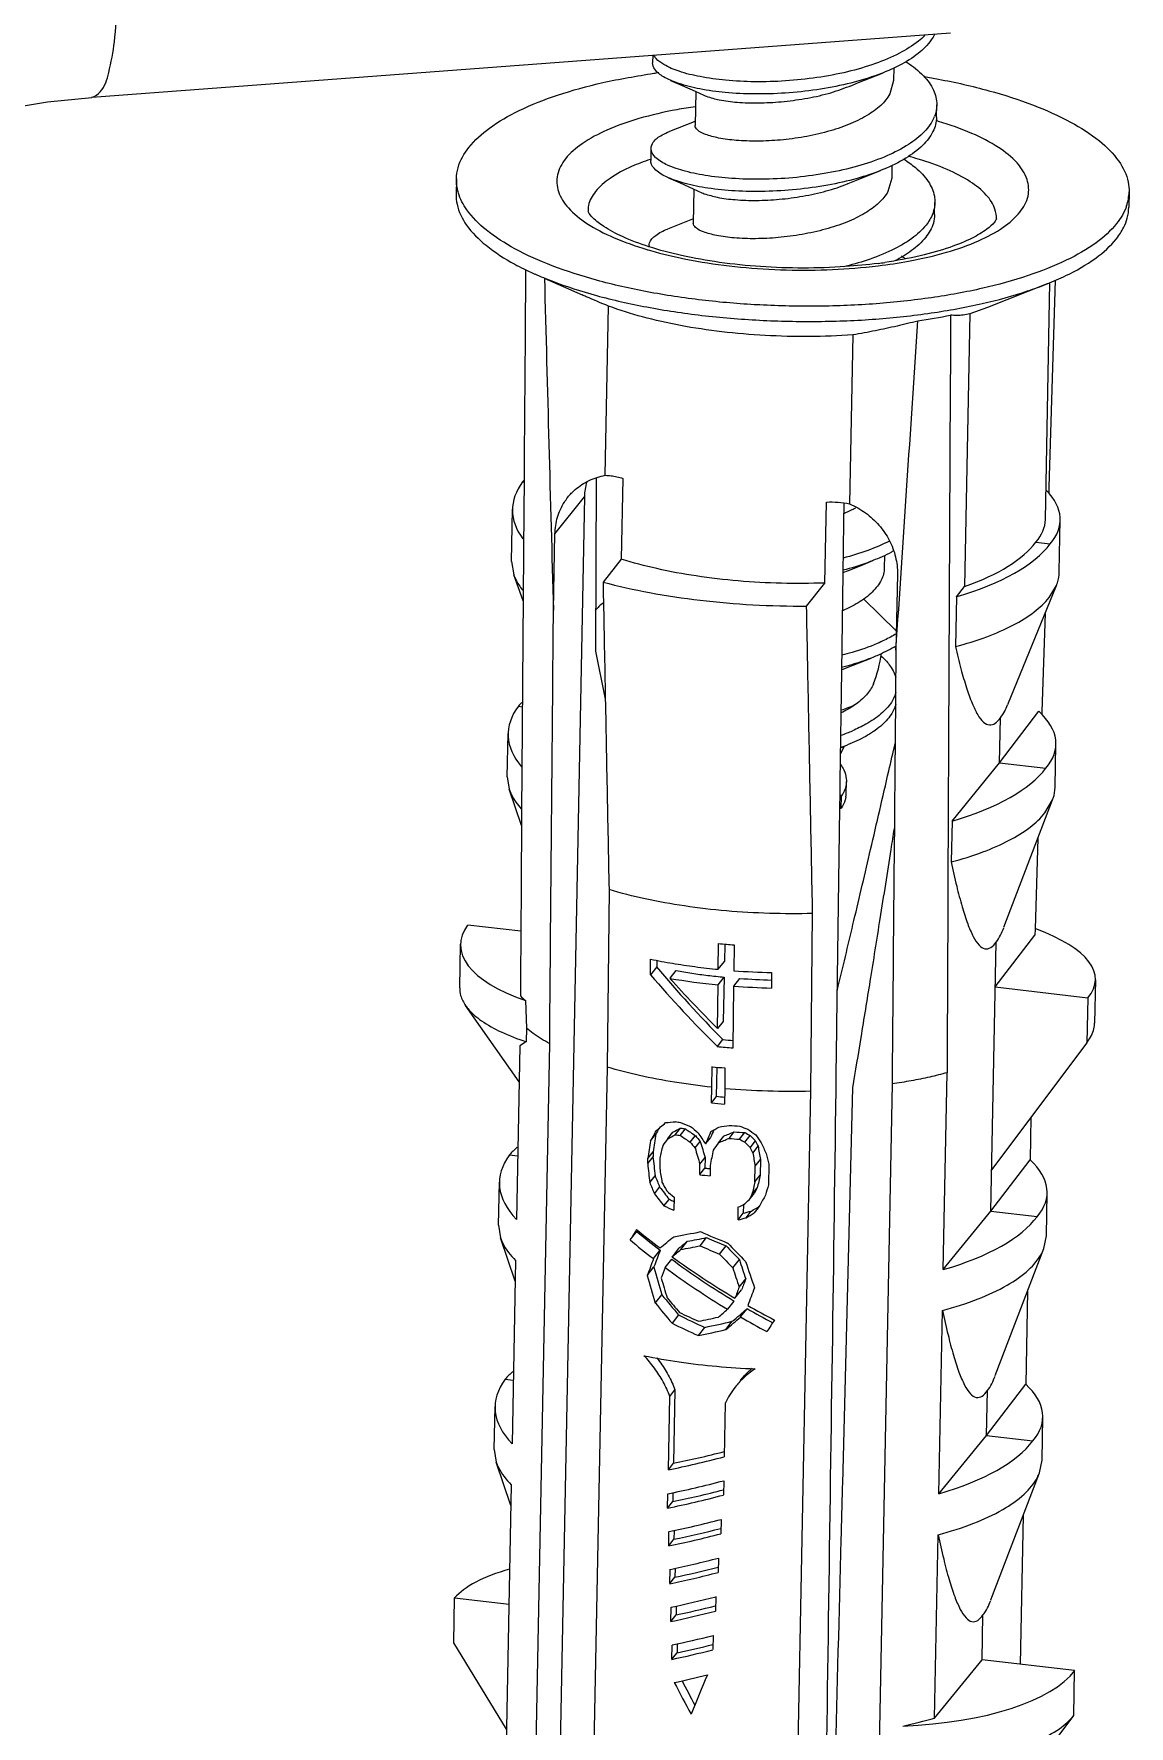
# Model space of a CAD drawing. Header units: millimetres. Extents: x 1338 to 1739, y -253 to 25.
# Drawn here: x 1490.79 to 1502.32, y -236.83 to -219.01 of the extents above; entities that cross this region are included whole.
import ezdxf

# ---------------------------------------------------------------- set-up
doc = ezdxf.new("R2010")
doc.units = ezdxf.units.MM
doc.layers.add('02___PRT_ALL_AXES', color=7, linetype='Continuous')
doc.layers.add('3_ALL_AXES', color=7, linetype='Continuous')

# ---------------------------------------------------------------- blocks, each defined once
blk = doc.blocks.new('*u41')
at = {"color": 7, "linetype": 'Continuous'}
for p, q in [((2.184, 24.64), (-6.853, 23.963)), ((-0.95, 24.406), (-0.951, 24.326)), ((1.127, 24.082), (1.215, 24.118)), ((1.215, 24.118), (1.468, 24.219)), ((1.586, 24.139), (1.546, 23.999)), ((-0.504, 24.027), (-0.412, 23.986)), ((2.038, 23.754), (2.041, 23.883)), ((-0.513, 23.707), (-0.773, 23.603)), ((-0.503, 23.711), (-0.513, 23.707)), ((-0.969, 23.427), (-0.971, 23.299)), ((1.196, 23.092), (1.448, 23.192)), ((-0.524, 23.001), (-0.432, 22.959)), ((1.107, 23.056), (1.196, 23.092)), ((1.566, 23.113), (1.526, 22.972)), ((2.018, 22.728), (2.021, 22.856)), ((-0.533, 22.681), (-0.793, 22.577)), ((-0.523, 22.684), (-0.533, 22.681)), ((-0.988, 22.401), (-0.989, 22.39)), ((1.614, 18.346), (1.272, 18.681)), ((1.096, 17.959), (1.351, 18.06)), ((1.037, 17.935), (1.096, 17.959)), ((1.026, 17.116), (1.101, 17.146)), ((1.087, 16.632), (1.089, 16.76)), ((1.036, 16.607), (1.019, 16.619)), ((1.034, 16.479), (1.036, 16.607)), ((1.017, 16.471), (1.034, 16.479))]:
    blk.add_line(p, q, dxfattribs=at)
for points in [[(-0.763, 24.142), (-0.641, 24.089), (-0.504, 24.027)], [(-8.796, 23.555), (-8.439, 23.687), (-7.94, 23.815), (-7.323, 23.917), (-6.854, 23.963)], [(-0.783, 23.116), (-0.661, 23.062), (-0.524, 23.001)], [(1.052, 18.959), (1.111, 18.983), (1.243, 19.036), (1.368, 19.086)]]:
    blk.add_lwpolyline(points, dxfattribs=at)
for centre, radius, start, end in [((1.637, 23.91), 0.406, 333.9604, 338.2541), ((-0.708, 23.551), 0.306, 226.0622, 227.091), ((-0.866, 22.402), 0.121, 180.6802, 186.1627), ((0.951, 21.161), 1.338, 55.7041, 57.5321), ((0.482, 20.947), 1.483, 292.9759, 296.7992), ((0.567, 20.777), 1.293, 296.8526, 298.7137), ((0.915, 19.332), 1.34, 300.3649, 301.3379), ((0.436, 18.97), 1.823, 291.2752, 293.155), ((0.372, 18.998), 1.991, 289.1944, 291.4735), ((0.364, 19.157), 2.023, 289.1881, 291.2807), ((0.836, 16.637), 0.25, 351.3867, 358.7479)]:
    blk.add_arc(centre, radius, start, end, dxfattribs=at)
for points, start_tangent, end_tangent in [([(-6.593, 24.968), (-7.18, 24.904), (-7.711, 24.794), (-8.159, 24.645), (-8.507, 24.461), (-8.737, 24.253)], (-0.997724, -0.067435), (-0.612656, -0.79035)), ([(-6.854, 23.966), (-6.766, 24.021), (-6.677, 24.223), (-6.617, 24.549), (-6.593, 24.968)], (0.983426, 0.181312), (0.012309, 0.999924)), ([(1.916, 24.615), (1.848, 24.555), (1.647, 24.427), (1.394, 24.319), (1.1, 24.232), (0.779, 24.171), (0.448, 24.136), (0.122, 24.127), (-0.183, 24.143), (-0.452, 24.181), (-0.673, 24.237), (-0.833, 24.308), (-0.914, 24.371)], (-0.709529, -0.704676), (-0.635775, 0.771874)), ([(2.017, 24.624), (1.983, 24.568), (1.845, 24.426), (1.645, 24.299), (1.468, 24.219)], (-0.458345, -0.888774), (-0.930437, -0.366452)), ([(-0.763, 24.143), (-0.836, 24.179), (-0.928, 24.259), (-0.951, 24.326)], (-0.914166, 0.405339), (-0.022943, 0.999737)), ([(-0.914, 24.371), (-0.926, 24.387), (-0.936, 24.405)], (-0.635775, 0.771874), (-0.417909, 0.908489)), ([(1.711, 24.342), (1.728, 24.331), (1.9, 24.19), (2.006, 24.04), (2.041, 23.885), (2.041, 23.883)], (0.843011, -0.537896), (-0.020115, -0.999798)), ([(1.468, 24.219), (1.391, 24.19), (1.097, 24.104), (0.777, 24.043), (0.445, 24.008), (0.119, 23.999), (-0.186, 24.014), (-0.455, 24.052), (-0.675, 24.109), (-0.763, 24.143)], (-0.930437, -0.366452), (-0.914166, 0.405339)), ([(-0.412, 23.985), (-0.386, 23.975), (-0.249, 23.937), (-0.061, 23.912), (0.162, 23.905), (0.403, 23.917), (0.651, 23.95), (0.896, 24.004), (1.119, 24.079), (1.127, 24.082)], (0.925055, -0.379832), (0.925589, 0.378531)), ([(1.546, 23.999), (1.451, 23.879), (1.304, 23.771), (1.112, 23.677), (0.889, 23.602), (0.643, 23.547), (0.394, 23.514), (0.154, 23.502), (-0.07, 23.51), (-0.258, 23.535), (-0.395, 23.573), (-0.479, 23.62), (-0.504, 23.666)], (-0.48031, -0.877099), (-0.031655, 0.999499)), ([(2.041, 23.883), (2.015, 23.76)], (-0.020115, -0.999798), (-0.370273, -0.928923)), ([(2.003, 23.732), (1.893, 23.585), (1.718, 23.451), (1.485, 23.334), (1.206, 23.239), (0.894, 23.167), (0.566, 23.121), (0.235, 23.101), (-0.08, 23.107), (-0.366, 23.136), (-0.608, 23.185), (-0.794, 23.25), (-0.916, 23.327)], (-0.438807, -0.898581), (-0.732355, 0.680923)), ([(2.038, 23.754), (2, 23.603), (1.891, 23.457), (1.715, 23.323), (1.482, 23.206), (1.448, 23.192)], (-0.020115, -0.999798), (-0.930264, -0.36689)), ([(-0.968, 23.427), (-0.945, 23.491), (-0.852, 23.567), (-0.773, 23.603)], (0.062859, 0.998022), (0.929033, 0.369998)), ([(-0.92, 23.331), (-0.967, 23.409), (-0.968, 23.427)], (-0.72001, 0.693964), (0.062859, 0.998022)), ([(-0.783, 23.116), (-0.797, 23.122), (-0.918, 23.198), (-0.97, 23.281), (-0.97, 23.299)], (-0.91737, 0.398036), (0.062859, 0.998022)), ([(1.448, 23.192), (1.203, 23.11), (0.892, 23.039), (0.563, 22.993), (0.233, 22.973), (-0.083, 22.978), (-0.369, 23.007), (-0.61, 23.057), (-0.783, 23.116)], (-0.930264, -0.36689), (-0.91737, 0.398036)), ([(1.692, 23.314), (1.816, 23.223), (1.951, 23.076), (2.015, 22.923), (2.021, 22.856)], (0.84278, -0.538258), (-0.02138, -0.999771)), ([(-0.432, 22.958), (-0.407, 22.949), (-0.27, 22.911), (-0.082, 22.886), (0.142, 22.878), (0.382, 22.89), (0.631, 22.923), (0.877, 22.978), (1.1, 23.053), (1.107, 23.056)], (0.925232, -0.379401), (0.925585, 0.378539)), ([(1.526, 22.972), (1.431, 22.852), (1.284, 22.744), (1.093, 22.65), (0.869, 22.575), (0.622, 22.52), (0.372, 22.487), (0.132, 22.475), (-0.092, 22.483), (-0.279, 22.509), (-0.416, 22.547), (-0.499, 22.594), (-0.524, 22.64)], (-0.48031, -0.877099), (-0.032403, 0.999475)), ([(2.021, 22.856), (2.007, 22.768), (1.998, 22.739)], (-0.02138, -0.999771), (-0.355704, -0.934599)), ([(1.998, 22.739), (1.927, 22.618), (1.778, 22.478), (1.568, 22.354), (1.306, 22.249), (1.055, 22.178)], (-0.355704, -0.934599), (-0.973061, -0.230547)), ([(2.018, 22.728), (2.005, 22.64), (1.924, 22.49), (1.776, 22.35), (1.599, 22.242)], (-0.02138, -0.999771), (-0.890025, -0.455913)), ([(-0.987, 22.401), (-0.983, 22.431), (-0.919, 22.51), (-0.793, 22.577)], (-0.011337, 0.999936), (0.931939, 0.362614)), ([(1.543, 19.292), (1.315, 19.193), (1.054, 19.113)], (-0.889093, -0.457727), (-0.968639, -0.248472)), ([(1.368, 19.086), (1.312, 19.064), (1.052, 18.984)], (-0.930476, -0.366354), (-0.968583, -0.248692)), ([(1.583, 19.186), (1.562, 19.174), (1.368, 19.086)], (-0.874794, -0.484496), (-0.930476, -0.366354)), ([(1.486, 19.006), (1.486, 18.993), (1.447, 18.865)], (-0.015988, -0.999872), (-0.48031, -0.877099)), ([(1.447, 18.865), (1.403, 18.801), (1.345, 18.74), (1.272, 18.681)], (-0.48031, -0.877099), (-0.815197, -0.579184)), ([(1.272, 18.681), (1.107, 18.585), (1.047, 18.558)], (-0.815197, -0.579184), (-0.917239, -0.398338)), ([(1.491, 18.249), (1.413, 18.213), (1.149, 18.119), (1.04, 18.089)], (-0.899439, -0.437047), (-0.9687, -0.248234)), ([(1.593, 18.176), (1.411, 18.085), (1.351, 18.06)], (-0.862796, -0.505552), (-0.930371, -0.36662)), ([(1.615, 18.316), (1.491, 18.249)], (-0.854088, -0.520129), (-0.899439, -0.437047)), ([(1.351, 18.06), (1.146, 17.99), (1.038, 17.961)], (-0.930371, -0.36662), (-0.968643, -0.248456)), ([(1.456, 18.081), (1.54, 17.99), (1.608, 17.858)], (0.743664, -0.668553), (0.268253, -0.963348)), ([(1.373, 17.788), (1.301, 17.673), (1.177, 17.566)], (-0.362475, -0.931993), (-0.823369, -0.567506)), ([(1.593, 17.65), (1.562, 17.593)], (-0.399994, -0.916518), (-0.544934, -0.838479)), ([(1.61, 17.7), (1.593, 17.65)], (-0.248708, -0.968579), (-0.399994, -0.916518)), ([(1.177, 17.566), (1.031, 17.51)], (-0.898189, -0.43961), (-0.958875, -0.28383)), ([(1.177, 17.566), (1.032, 17.482)], (-0.823369, -0.567506), (-0.899179, -0.437581)), ([(1.609, 17.576), (1.559, 17.464), (1.45, 17.343), (1.292, 17.235), (1.101, 17.146)], (-0.237067, -0.971493), (-0.930569, -0.366118)), ([(1.562, 17.593), (1.452, 17.472), (1.295, 17.364), (1.153, 17.294)], (-0.544934, -0.838479), (-0.919309, -0.393537)), ([(1.026, 16.938), (1.061, 16.882), (1.088, 16.788), (1.089, 16.76)], (0.594743, -0.803916), (-0.021459, -0.99977)), ([(1.089, 16.76), (1.079, 16.696), (1.059, 16.645)], (-0.021459, -0.99977), (-0.454832, -0.890577)), ([(1.084, 16.6), (1.077, 16.567), (1.034, 16.479)], (-0.149438, -0.988771), (-0.565166, -0.824977)), ([(1.059, 16.645), (1.036, 16.607)], (-0.454832, -0.890577), (-0.565166, -0.824977))]:
    blk.add_spline(points, degree=3, dxfattribs=dict(at, start_tangent=start_tangent, end_tangent=end_tangent))
at = {"layer": '02___PRT_ALL_AXES', "color": 7, "linetype": 'Continuous'}
for p, q in [((-0.972, 23.31), (-0.975, 23.309)), ((-3.017, 23.104), (-3.02, 22.944)), ((4.065, 22.967), (4.062, 22.806)), ((-2.094, 22.061), (-1.693, 21.883)), ((3.201, 21.999), (2.576, 21.75)), ((3.184, 19.518), (3.232, 22.013)), ((3.288, 22.037), (3.221, 19.859)), ((-1.449, 19.984), (-1.415, 21.765)), ((2.576, 21.75), (2.39, 21.683)), ((2.39, 21.683), (2.334, 18.813)), ((1.157, 21.463), (1.122, 19.682)), ((-2.32, 19.914), (-2.305, 19.912)), ((-2.305, 19.914), (-2.307, 19.624)), ((-1.547, 19.952), (-1.554, 18.133)), ((-1.265, 19.951), (-1.281, 19.101)), ((3.221, 19.859), (3.219, 19.791)), ((-2.437, 19.077), (-2.427, 19.626)), ((-2.307, 19.624), (-2.314, 18.708)), ((-1.669, 19.759), (-2.004, 2.498)), ((-1.979, 19.367), (-1.669, 19.759)), ((0.862, 18.85), (0.879, 19.7)), ((1.062, 19.691), (1.059, 19.483)), ((1.059, 19.483), (1.051, 18.949)), ((3.33, 18.966), (3.341, 19.514)), ((-1.995, 18.565), (-1.979, 19.367)), ((3.083, 19.28), (3.234, 19.262)), ((-2.437, 19.077), (-2.413, 18.935)), ((-1.281, 19.101), (-1.473, 18.859)), ((-2.314, 18.664), (-2.413, 18.935)), ((1.051, 18.949), (1.037, 17.924)), ((1.626, 18.944), (1.61, 18.141)), ((-2.314, 18.708), (-2.327, 16.872)), ((0.67, 18.607), (0.862, 18.85)), ((2.247, 18.705), (2.334, 18.813)), ((2.788, 17.572), (3.3, 18.824)), ((3.223, 18.696), (3.3, 18.824)), ((2.247, 18.705), (2.236, 18.18)), ((3.18, 18.53), (3.147, 17.498)), ((-1.554, 18.133), (-1.45, 17.626)), ((1.037, 17.924), (1.021, 16.761)), ((-2.365, 17.553), (-2.322, 17.548)), ((2.701, 16.958), (3.115, 17.499)), ((3.147, 17.498), (3.146, 17.462)), ((2.701, 16.958), (2.71, 17.43)), ((-2.481, 16.811), (-2.472, 17.264)), ((3.286, 16.699), (3.295, 17.153)), ((2.201, 16.344), (2.701, 16.958)), ((2.701, 16.958), (3.188, 16.901)), ((-2.481, 16.811), (-2.46, 16.678)), ((-2.327, 16.872), (-2.33, 16.441)), ((1.021, 16.761), (1.019, 16.633)), ((-2.331, 16.296), (-2.46, 16.678)), ((1.019, 16.633), (1.017, 16.479)), ((1.017, 16.479), (0.988, 14.445)), ((2.748, 15.227), (3.26, 16.567)), ((3.179, 16.429), (3.26, 16.567)), ((2.201, 16.344), (2.192, 15.913)), ((3.105, 16.162), (3.075, 15.205)), ((-1.41, 15.622), (-1.43, 13.754)), ((0.714, 13.502), (0.733, 15.37)), ((-2.338, 15.183), (-2.898, 15.249)), ((3.075, 15.205), (3.073, 15.143)), ((-2.982, 14.587), (-2.973, 15.046)), ((-0.26, 14.783), (-0.257, 15.054)), ((-0.192, 15.048), (-0.195, 14.865)), ((-0.092, 15.04), (-0.095, 14.768)), ((2.61, 12.236), (2.665, 15.069)), ((2.655, 14.597), (3.073, 15.143)), ((-0.974, 14.726), (-0.972, 14.889)), ((-0.908, 14.808), (-0.974, 14.726)), ((-0.907, 14.877), (-0.908, 14.808)), ((-0.26, 14.783), (-0.195, 14.865)), ((-0.768, 14.688), (-0.704, 14.769)), ((-0.267, 14.159), (-0.262, 14.62)), ((-0.262, 14.62), (-0.198, 14.701)), ((-0.198, 14.701), (-0.207, 14.235)), ((-0.097, 14.606), (-0.033, 14.687)), ((0.301, 14.748), (0.299, 14.585)), ((3.71, 14.673), (3.702, 14.215)), ((-2.29, 14.454), (-2.28, 14.163)), ((-0.104, 13.955), (-0.097, 14.606)), ((0.988, 14.445), (0.987, 14.353)), ((2.655, 14.597), (3.63, 14.483)), ((3.63, 14.483), (3.621, 14.01)), ((-2.357, 13.597), (-2.92, 14.402)), ((-2.28, 14.163), (-2.283, 14.021)), ((-0.207, 14.235), (-0.267, 14.159)), ((-2.349, 13.977), (-2.385, 12.149)), ((-2.244, 3.184), (-2.035, 13.999)), ((-0.269, 13.969), (-0.211, 14.043)), ((3.621, 14.01), (2.618, 12.673)), ((3.621, 14.01), (3.628, 14.02)), ((-1.43, 13.754), (-1.64, 2.939)), ((-0.329, 13.542), (-0.326, 13.758)), ((-0.277, 13.445), (-0.271, 13.752)), ((-0.19, 13.745), (-0.192, 13.529)), ((-0.332, 13.376), (-0.329, 13.542)), ((1.57, 13.576), (1.361, 2.761)), ((2.109, 11.622), (2.149, 13.694)), ((-0.332, 13.376), (-0.277, 13.445)), ((-0.192, 13.529), (-0.195, 13.363)), ((0.504, 2.688), (0.714, 13.502)), ((1.05, 9.371), (1.156, 13.534)), ((3.032, 13.225), (3.023, 12.777)), ((-0.973, 12.978), (-0.917, 13.049)), ((-0.792, 13), (-0.737, 13.069)), ((-0.713, 13.042), (-0.658, 13.111)), ((-0.661, 13.034), (-0.606, 13.103)), ((-0.556, 12.964), (-0.501, 13.033)), ((-0.395, 12.944), (-0.34, 13.013)), ((-0.258, 12.957), (-0.203, 13.026)), ((-0.147, 13.002), (-0.092, 13.072)), ((-0.035, 12.994), (0.02, 13.064)), ((0.02, 12.963), (0.076, 13.033)), ((-2.457, 12.83), (-2.372, 12.82)), ((-1.002, 12.792), (-0.946, 12.862)), ((-0.946, 12.862), (-0.947, 12.808)), ((-0.503, 12.902), (-0.449, 12.971)), ((0.076, 12.905), (0.131, 12.976)), ((0.103, 12.849), (0.159, 12.92)), ((-1.003, 12.737), (-0.947, 12.808)), ((-1.003, 12.737), (-1.002, 12.792)), ((-0.874, 12.794), (-0.876, 12.685)), ((-0.455, 12.621), (-0.453, 12.731)), ((-0.455, 12.621), (-0.401, 12.69)), ((-0.453, 12.731), (-0.398, 12.8)), ((-0.398, 12.8), (-0.401, 12.69)), ((-0.345, 12.719), (-0.347, 12.609)), ((0.126, 12.546), (0.129, 12.711)), ((0.129, 12.711), (0.184, 12.781)), ((0.184, 12.781), (0.181, 12.617)), ((0.273, 12.733), (0.268, 12.514)), ((2.61, 12.236), (3.023, 12.777)), ((2.622, 12.678), (2.618, 12.673)), ((-2.573, 12.088), (-2.564, 12.542)), ((-0.981, 12.54), (-0.926, 12.61)), ((-0.933, 12.42), (-0.877, 12.49)), ((0.094, 12.411), (0.15, 12.481)), ((0.126, 12.546), (0.181, 12.617)), ((-0.832, 12.292), (-0.777, 12.361)), ((-0.726, 12.384), (-0.728, 12.247)), ((0.005, 12.306), (0.003, 12.214)), ((0.065, 12.357), (0.121, 12.427)), ((3.194, 11.976), (3.203, 12.43)), ((-0.052, 12.145), (-0.049, 12.282)), ((-0.052, 12.145), (0.003, 12.214)), ((0.033, 12.167), (0.088, 12.237)), ((2.109, 11.622), (2.61, 12.236)), ((2.61, 12.236), (3.097, 12.179)), ((-2.573, 12.088), (-2.552, 11.955)), ((-2.397, 11.499), (-2.552, 11.955)), ((-1.188, 11.934), (-1.117, 12.024)), ((-0.451, 11.872), (-0.383, 11.958)), ((3.168, 11.844), (3.194, 11.976)), ((-0.942, 11.737), (-0.872, 11.825)), ((-0.678, 11.843), (-0.747, 11.756)), ((-0.654, 11.832), (-0.586, 11.919)), ((-0.246, 11.784), (-0.178, 11.871)), ((2.656, 10.505), (3.168, 11.844)), ((-2.393, 11.718), (-2.431, 9.788)), ((-1.007, 11.561), (-0.937, 11.649)), ((-0.819, 11.644), (-0.75, 11.731)), ((-0.107, 11.639), (-0.038, 11.726)), ((-0.084, 11.321), (-0.016, 11.409)), ((-0.04, 11.437), (0.029, 11.524)), ((-0.923, 11.269), (-0.853, 11.357)), ((-0.161, 11.204), (-0.093, 11.29)), ((2.996, 11.395), (2.977, 10.416)), ((-0.678, 11.144), (-0.747, 11.057)), ((-0.18, 10.991), (-0.112, 11.077)), ((-0.025, 11.123), (0.044, 11.21)), ((2.063, 9.26), (2.101, 11.191)), ((-0.469, 10.927), (-0.401, 11.013)), ((-2.503, 10.469), (-2.418, 10.459)), ((-0.77, 10.286), (-0.716, 10.355)), ((-0.716, 10.355), (-0.731, 9.582)), ((2.564, 9.874), (2.977, 10.416)), ((2.564, 9.874), (2.573, 10.347)), ((-2.619, 9.727), (-2.61, 10.181)), ((-0.785, 9.513), (-0.77, 10.286)), ((-0.186, 10.217), (-0.197, 9.651)), ((3.149, 9.615), (3.157, 10.069)), ((2.063, 9.26), (2.564, 9.874)), ((2.564, 9.874), (3.051, 9.817)), ((-2.619, 9.727), (-2.597, 9.594)), ((-2.443, 9.138), (-2.597, 9.594)), ((-0.785, 9.513), (-0.731, 9.582)), ((2.611, 8.144), (3.122, 9.483)), ((3.122, 9.483), (3.149, 9.615)), ((-2.439, 9.357), (-2.522, 5.065)), ((-0.737, 9.273), (-0.738, 9.18)), ((-0.202, 9.399), (-0.205, 9.249)), ((1.048, 9.326), (1.05, 9.371)), ((-0.793, 9.111), (-0.79, 9.262)), ((-0.793, 9.111), (-0.738, 9.18)), ((-0.23, 8.992), (-0.233, 8.841)), ((2.951, 9.033), (2.92, 7.466)), ((-0.782, 8.713), (-0.779, 8.864)), ((-0.782, 8.713), (-0.727, 8.782)), ((-0.725, 8.875), (-0.727, 8.782)), ((2.018, 6.899), (2.055, 8.83)), ((-0.258, 8.585), (-0.261, 8.434)), ((-0.771, 8.315), (-0.768, 8.466)), ((-0.771, 8.315), (-0.716, 8.384)), ((-0.714, 8.477), (-0.716, 8.384)), ((-3.045, 7.693), (-3.036, 8.165)), ((-3.036, 8.165), (-2.463, 8.098)), ((-0.759, 7.917), (-0.756, 8.067)), ((-0.703, 8.079), (-0.705, 7.986)), ((-0.286, 8.178), (-0.288, 8.027)), ((-0.759, 7.917), (-0.705, 7.986)), ((2.518, 7.513), (2.527, 7.985)), ((-2.489, 6.783), (-3.045, 7.693)), ((-0.748, 7.519), (-0.745, 7.669)), ((-0.691, 7.681), (-0.693, 7.588)), ((-0.313, 7.77), (-0.316, 7.62)), ((-0.748, 7.519), (-0.693, 7.588)), ((2.018, 6.899), (2.518, 7.513)), ((3.492, 7.399), (2.518, 7.513)), ((3.483, 6.927), (3.492, 7.399)), ((2.481, 5.59), (3.483, 6.927))]:
    blk.add_line(p, q, dxfattribs=at)
for centre, radius, start, end in [((0.925, 19.914), 3.962, 73.3701, 73.8123), ((3.588, 22.976), 0.477, 340.9146, 358.9065), ((0.117, 26.136), 3.94, 253.3695, 253.5463), ((0.131, 26.183), 3.989, 253.5467, 253.9517), ((-0.907, 24.999), 3.168, 243.792, 246.0752), ((0.743, 27.389), 5.219, 277.4809, 278.2708), ((1490.462, 60.81), 1493.055, 181.487226, 181.621363), ((-1407.095, 113.442), 1411.925, 356.129788, 356.270774), ((0.915, 27.791), 6.251, 278.5186, 281.7357), ((3942.903, -0.477), 3940.779, 179.678002, 179.793969), ((0.919, 18.587), 1.113, 79.4526, 92.0508), ((0.505, 22.836), 7.819, 264.4063, 265.6222), ((0.423, 21.701), 7.114, 260.3587, 264.4728), ((0.519, 22.816), 8.071, 265.6387, 268.4549), ((0.505, 22.086), 7.419, 265.843, 268.4186), ((0.514, 22.612), 8.029, 265.6377, 268.4688), ((2.083, 7.376), 7.951, 123.3035, 123.8798), ((0.48, 21.641), 7.708, 264.417, 265.6507), ((0.472, 21.141), 7.131, 264.5048, 265.3754), ((0.469, 21.334), 7.618, 264.0044, 265.0386), ((0.46, 20.913), 7.578, 264.0045, 265.0441), ((0.451, 20.444), 7.036, 264.0561, 264.741), ((0.494, 21.475), 7.975, 265.0657, 271.5781), ((0.349, 19.722), 6.764, 260.9687, 261.4185), ((0.354, 19.873), 6.778, 260.9691, 261.418), ((0.344, 19.29), 6.259, 260.7861, 261.2714), ((0.476, 20.94), 7.825, 265.4539, 266.272), ((0.466, 20.351), 7.301, 265.6136, 266.4925), ((0.472, 20.79), 7.812, 265.4532, 266.2726), ((0.412, 19.452), 6.81, 263.1477, 263.4521), ((0.418, 19.502), 6.861, 263.4519, 263.6126), ((0.424, 19.947), 7.379, 263.1599, 264.0052), ((0.598, 9.846), 0.867, 141.624, 154.6187)]:
    blk.add_arc(centre, radius, start, end, dxfattribs=at)
for centre, major_axis, ratio, start_param, end_param in [((0.457, 19.588), (2.884, -0.034), 0.382214, 9.155779, 9.70493), ((0.457, 19.588), (2.883, -0.077), 0.33505, 2.86306, 2.877897), ((-0.734, 19.932), (0.899, 0.372), 0.697817, 2.62864, 2.845807), ((0.457, 19.588), (2.883, -0.077), 0.33505, -0.263695, 0.326948), ((0.457, 19.588), (2.727, -0.073), 0.33505, -0.263695, 0.002417), ((0.457, 19.588), (2.884, -0.034), 0.382214, -0.897048, -0.268999), ((0.457, 19.588), (2.727, -0.032), 0.382214, -0.807486, -0.268999), ((0.412, 17.227), (2.884, -0.034), 0.382214, 9.155779, 9.741165), ((0.412, 17.227), (2.883, -0.077), 0.33505, 2.834125, 2.877897), ((0.412, 17.227), (2.883, -0.077), 0.33505, -0.263695, 0.364354), ((0.412, 17.227), (2.884, -0.034), 0.382214, -0.897048, -0.268999), ((-0.95, 15.02), (2.024, -0.024), 0.382214, 2.872594, 3.993167), ((1.526, 14.73), (2.185, -0.058), 0.33505, -0.263695, 0.787059), ((0.37, 15.102), (-2.499, 2.678), 0.314952, 1.39016, 1.673984), ((0.297, 15.178), (-2.706, 2.9), 0.31484, 1.435199, 1.696579), ((0.3, 15.372), (-2.711, 2.923), 0.313753, 1.51445, 1.697503), ((0.366, 14.866), (2.894, -0.034), 0.382214, -2.777476, -2.728703), ((0.369, 15.01), (2.984, 5.412), 0.03409, -4.328526, -4.308751), ((0.424, 17.846), (2.974, 18.102), 0.030867, -4.439106, -4.428403), ((0.359, 14.498), (2.933, 2.68), 0.053262, -2.069897, -2.030554), ((0.369, 15.01), (2.774, 5.032), 0.03409, -4.305743, -4.293254), ((0.353, 14.196), (2.891, 0.684), 0.277399, -2.05123, -2.012109), ((0.352, 14.181), (2.909, 1.8), 0.132867, -2.055818, -2.026496), ((0.352, 14.181), (2.705, 1.674), 0.132867, -2.065944, -2.034373), ((0.346, 13.867), (2.783, -1.689), 0.382491, -1.702803, -1.663898), ((0.35, 14.063), (2.85, -0.869), 0.39646, -1.80932, -1.770415), ((0.346, 13.867), (2.588, -1.571), 0.382491, 4.573991, 4.615846), ((0.349, 14.01), (2.737, -2.212), 0.356132, -1.612635, -1.583505), ((0.345, 13.802), (-2.482, 2.98), 0.294703, 1.583652, 1.604543), ((0.349, 13.979), (-2.629, 4.16), 0.241189, 1.638946, 1.668063), ((0.346, 13.841), (3.002, 6.805), 0.042902, -4.58062, -4.561205), ((0.346, 13.841), (2.791, 6.327), 0.042902, 1.708216, 1.721023), ((0.349, 14.007), (2.909, 1.8), 0.132864, -1.890431, -1.861283), ((0.351, 14.08), (2.891, 0.684), 0.277402, -1.846896, -1.807946), ((0.346, 13.872), (2.696, 1.266), 0.186395, -1.862781, -1.820869), ((0.354, 14.281), (2.83, -1.146), 0.396722, -1.54705, -1.517585), ((0.353, 14.209), (2.588, -1.571), 0.38249, -1.468443, -1.447295), ((0.357, 14.439), (2.737, -2.212), 0.35613, 4.884881, 4.914495), ((0.357, 14.433), (-2.482, 2.98), 0.294703, 1.803693, 1.824918), ((0.366, 14.903), (-2.615, 4.632), 0.219069, 1.858378, 1.878218), ((0.32, 12.504), (2.884, -0.034), 0.382214, 9.155779, 9.783828), ((0.32, 12.504), (2.883, -0.077), 0.33505, 2.790175, 2.877897), ((0.424, 17.846), (3.198, 19.468), 0.030867, -4.454603, -4.444686), ((0.388, 15.999), (3.103, 13.83), 0.038478, -4.479721, -4.469894), ((0.359, 14.494), (2.963, 4.032), 0.009207, -4.326041, -4.30643), ((0.345, 13.802), (-2.669, 3.205), 0.294703, -4.696093, -4.67667), ((0.342, 13.655), (-2.543, 8.849), 0.111025, -4.65914, -4.639727), ((0.342, 13.655), (-2.364, 8.228), 0.111025, 1.622072, 1.642951), ((0.333, 13.168), (3.15, 16.648), 0.034389, -4.688617, -4.678905), ((0.343, 13.699), (2.963, 4.032), 0.009207, -4.520576, -4.501139), ((0.346, 13.872), (2.899, 1.362), 0.186395, -1.86741, -1.82846), ((0.353, 14.209), (2.783, -1.689), 0.38249, -1.479033, -1.459405), ((0.357, 14.433), (-2.669, 3.205), 0.294703, -4.491601, -4.471911), ((0.367, 14.934), (-2.586, 6.039), 0.168432, -4.442657, -4.432786), ((0.398, 16.522), (-2.455, 14.48), 0.063502, -4.466712, -4.456822), ((0.367, 14.934), (-2.404, 5.615), 0.168432, -4.429013, -4.418369), ((0.398, 16.522), (-2.282, 13.464), 0.063502, -4.452294, -4.441626), ((0.372, 15.209), (-2.586, 6.039), 0.168432, -4.403057, -4.38313), ((0.398, 16.541), (-2.5, 11.663), 0.081213, -4.40726, -4.39726), ((0.261, 9.467), (-2.357, 20.119), 0.043821, 1.402431, 1.412349), ((0.261, 9.467), (-2.192, 18.708), 0.043821, 1.386149, 1.396852), ((0.297, 11.314), (-2.455, 14.48), 0.063503, 1.465258, 1.475086), ((0.32, 12.504), (2.883, -0.077), 0.33505, -0.263695, 0.364354), ((0.316, 12.303), (-2.586, 6.039), 0.168431, 1.459705, 1.47948), ((0.316, 12.303), (-2.404, 5.615), 0.168431, 7.727394, 7.748725), ((0.326, 12.816), (-2.482, 2.98), 0.294703, 7.719471, 7.761873), ((0.326, 12.82), (-2.615, 4.632), 0.219069, 1.5071, 1.526711), ((0.287, 10.791), (3.103, 13.83), 0.038478, 1.452186, 1.462076), ((0.318, 12.379), (2.774, 5.032), 0.03409, 1.569323, 1.579968), ((0.287, 10.791), (2.885, 12.859), 0.038478, 1.43699, 1.447658), ((0.286, 10.772), (3.059, 11.014), 0.042757, 1.423889, 1.433888), ((0.326, 12.816), (-2.669, 3.205), 0.294703, 1.450227, 1.489569), ((0.332, 13.132), (2.737, -2.212), 0.35613, -1.700357, -1.671035), ((0.332, 13.118), (2.65, -0.808), 0.39646, 4.404366, 4.424906), ((0.332, 13.104), (2.899, 1.362), 0.186397, -1.789357, -1.769729), ((0.327, 12.881), (2.933, 2.68), 0.053261, -1.728539, -1.708848), ((0.318, 12.379), (2.984, 5.412), 0.03409, -4.699445, -4.689574), ((0.318, 12.411), (2.963, 4.032), 0.009207, -4.677547, -4.657708), ((0.312, 12.105), (2.984, 5.412), 0.03409, 1.534084, 1.554011), ((0.332, 13.118), (2.85, -0.869), 0.39646, -1.867938, -1.828817), ((0.33, 13.033), (2.893, 0.915), 0.246566, -1.780681, -1.751215), ((0.33, 13.033), (2.69, 0.851), 0.246566, -1.77009, -1.738341), ((0.327, 12.875), (2.909, 1.8), 0.132867, -1.753765, -1.724151), ((0.327, 12.875), (2.705, 1.674), 0.132867, 4.542295, 4.571607), ((0.32, 12.504), (2.884, -0.034), 0.382214, -0.897048, -0.268999), ((0.351, 14.126), (2.972, 4.625), 0.022913, -4.230395, -4.2039), ((0.321, 12.538), (2.775, -1.784), 0.378452, -1.861065, -1.763569), ((0.351, 14.126), (2.712, 4.219), 0.022913, -4.179425, -4.176182), ((0.317, 12.376), (2.531, -1.627), 0.378452, 4.367908, 4.476694), ((0.333, 13.187), (2.93, 2.556), 0.06228, -2.048921, -1.995458), ((0.33, 13.004), (2.892, 0.872), 0.252366, -2.020302, -1.91819), ((0.327, 12.855), (2.638, 0.795), 0.252366, -1.998849, -1.91819), ((0.33, 13.004), (2.834, -1.094), 0.397106, 4.58976, 4.691872), ((0.327, 12.855), (2.585, -0.998), 0.397106, -1.693425, -1.612766), ((0.317, 12.376), (2.775, -1.784), 0.378452, -1.88756, -1.788877), ((0.351, 14.098), (2.75, 7.125), 0.044843, -4.370399, -4.344298), ((0.329, 12.987), (2.93, 2.556), 0.06228, -2.000651, -1.966916), ((0.329, 12.987), (2.673, 2.331), 0.06228, -2.011014, -1.974005), ((0.327, 12.855), (2.892, 0.872), 0.252366, -1.99176, -1.91819), ((0.327, 12.855), (2.834, -1.094), 0.397106, -1.693425, -1.619855), ((0.329, 12.987), (-2.676, 3.068), 0.30314, -4.58239, -4.532449), ((0.329, 12.987), (-2.442, 2.799), 0.30314, -4.575302, -4.520503), ((0.333, 13.187), (-2.676, 3.068), 0.30314, 1.729337, 1.797242), ((0.351, 14.098), (3.014, 7.81), 0.044843, -4.388013, -4.364294), ((0.287, 10.816), (-2.325, 7.712), 0.116861, 7.710656, 7.748705), ((0.342, 13.65), (3.014, 7.81), 0.044843, -4.435412, -4.420654), ((0.317, 12.376), (2.775, -1.784), 0.378452, -1.741478, -1.50069), ((0.317, 12.376), (2.531, -1.627), 0.378452, 4.528784, 4.792859), ((0.321, 12.538), (2.775, -1.784), 0.378452, -1.715299, -1.47451), ((0.342, 13.65), (-2.549, 8.453), 0.116861, -4.507605, -4.482875), ((0.342, 13.65), (-2.325, 7.712), 0.116861, 1.787526, 1.814685), ((0.351, 14.098), (-2.549, 8.453), 0.116861, -4.4611, -4.426515), ((0.287, 10.816), (-2.549, 8.453), 0.116861, 1.447466, 1.482051), ((0.296, 11.264), (-2.549, 8.453), 0.116861, 1.503827, 1.528556), ((0.296, 11.264), (3.014, 7.81), 0.044843, 1.566048, 1.580805), ((0.296, 11.264), (2.75, 7.125), 0.044843, 1.551672, 1.567882), ((0.287, 10.816), (3.014, 7.81), 0.044843, 1.509687, 1.533406), ((0.305, 11.727), (-2.676, 3.068), 0.30314, 1.457207, 1.525113), ((0.305, 11.727), (-2.442, 2.799), 0.30314, 7.723861, 7.79844), ((0.309, 11.928), (-2.676, 3.068), 0.30314, 1.503713, 1.553654), ((0.321, 12.538), (2.775, -1.784), 0.378452, 4.856074, 4.954757), ((0.308, 11.91), (2.834, -1.094), 0.397106, -1.795537, -1.693425), ((0.308, 11.91), (2.585, -0.998), 0.397106, 4.477791, 4.58976), ((0.311, 12.06), (2.834, -1.094), 0.397106, -1.766995, -1.693425), ((0.311, 12.06), (2.892, 0.872), 0.252366, -1.91819, -1.844619), ((0.308, 11.91), (2.638, 0.795), 0.252366, -1.91819, -1.80622), ((0.309, 11.928), (2.93, 2.556), 0.06228, -1.819776, -1.786042), ((0.305, 11.727), (2.93, 2.556), 0.06228, -1.791234, -1.737771), ((0.305, 11.727), (2.673, 2.331), 0.06228, -1.781376, -1.722672), ((0.317, 12.376), (2.775, -1.784), 0.378452, -1.452419, -1.354924), ((0.317, 12.376), (2.531, -1.627), 0.378452, -1.43732, -1.332773), ((0.287, 10.789), (2.972, 4.625), 0.022913, 1.520155, 1.54665), ((0.308, 11.91), (2.892, 0.872), 0.252366, -1.91819, -1.816078), ((0.274, 10.143), (2.883, -0.077), 0.33505, 2.790175, 2.877897), ((0.274, 10.143), (2.884, -0.034), 0.382214, 9.155779, 9.783828), ((0.274, 10.143), (2.883, -0.077), 0.33505, -0.263695, 0.364354), ((0.274, 10.143), (2.884, -0.034), 0.382214, -0.897048, -0.268999), ((0.282, 10.56), (2.893, 0.952), 0.241537, -2.026858, -1.815941), ((0.282, 10.56), (2.69, 0.885), 0.241537, 4.248335, 4.454897), ((0.277, 10.308), (2.893, 0.952), 0.241537, -2.026858, -1.815941), ((0.274, 10.157), (2.69, 0.885), 0.241537, 4.248335, 4.454897), ((0.274, 10.157), (2.893, 0.952), 0.241537, -2.026858, -1.815941), ((0.27, 9.906), (2.893, 0.952), 0.241537, -2.019804, -1.822995), ((0.267, 9.755), (2.893, 0.952), 0.241537, -2.019804, -1.822995), ((0.267, 9.755), (2.69, 0.885), 0.241537, 4.255928, 4.4473), ((0.262, 9.504), (2.893, 0.952), 0.241537, -2.012755, -1.830044), ((-1.087, 7.936), (2.023, -0.054), 0.33505, 2.323838, 2.877897), ((0.259, 9.353), (2.893, 0.952), 0.241537, -2.012755, -1.830044), ((0.259, 9.353), (2.69, 0.885), 0.241537, 4.263514, 4.439707), ((0.251, 8.951), (2.893, 0.952), 0.241537, -2.00571, -1.837089), ((0.254, 9.102), (2.893, 0.952), 0.241537, -2.00571, -1.837089), ((0.251, 8.951), (2.69, 0.885), 0.241537, 4.271095, 4.432119), ((0.246, 8.7), (2.893, 0.952), 0.241537, -1.998669, -1.84413), ((0.243, 8.549), (2.69, 0.885), 0.241537, 4.278671, 4.424534), ((0.243, 8.549), (2.893, 0.952), 0.241537, -1.998669, -1.84413), ((0.238, 8.298), (2.893, 0.952), 0.241537, -1.987808, -1.863011), ((0.231, 7.924), (3.006, 7.137), 0.043815, -4.614153, -4.555764), ((1.389, 7.646), (2.185, -0.026), 0.382214, -1.431407, -0.268999), ((0.231, 7.924), (-2.605, 5.057), 0.201518, -4.687623, -4.621215), ((0.231, 7.924), (-2.422, 4.702), 0.201518, -4.681714, -4.627118), ((0.228, 7.782), (2.884, -0.034), 0.382214, -1.037912, -0.897048)]:
    blk.add_ellipse(centre, major_axis=major_axis, ratio=ratio, start_param=start_param, end_param=end_param, dxfattribs=at)
for points, start_tangent, end_tangent in [([(-2.886, 23.436), (-2.67, 23.638), (-2.356, 23.824), (-1.954, 23.985), (-1.476, 24.118), (-0.938, 24.217), (-0.887, 24.225)], (0.62042, 0.78427), (0.990477, 0.137681)), ([(1.91, 24.181), (2.058, 24.155), (2.589, 24.033), (3.058, 23.881), (3.449, 23.702), (3.752, 23.504), (3.956, 23.291), (4.056, 23.071), (4.065, 22.967)], (0.985939, -0.167105), (-0.020454, -0.999791)), ([(-0.501, 23.865), (-0.696, 23.833), (-1.095, 23.739), (-1.432, 23.618), (-1.693, 23.475), (-1.868, 23.316)], (-0.989557, -0.144141), (-0.62042, -0.78427)), ([(2.916, 22.755), (3.001, 22.924), (2.991, 23.099), (2.886, 23.272), (2.69, 23.435), (2.411, 23.583), (2.059, 23.71)], (0.62042, 0.78427), (-0.95817, 0.286201)), ([(-3.017, 23.104), (-3, 23.222), (-2.886, 23.436)], (0.020454, 0.999791), (0.62042, 0.78427)), ([(2.668, 22.682), (2.653, 22.785), (2.562, 22.934), (2.392, 23.075), (2.151, 23.203), (1.846, 23.313), (1.738, 23.343)], (0.029147, 0.999575), (-0.966799, 0.255537)), ([(-1.868, 23.316), (-1.952, 23.147), (-1.942, 22.972), (-1.838, 22.799), (-1.642, 22.636), (-1.363, 22.488), (-1.011, 22.361)], (-0.62042, -0.78427), (0.95817, -0.286201)), ([(-0.975, 23.309), (-1.173, 23.234), (-1.399, 23.11), (-1.552, 22.972)], (-0.949907, -0.312533), (-0.62042, -0.78427)), ([(-2.996, 22.956), (-3.007, 23), (-3.017, 23.104)], (-0.291862, 0.956461), (0.020454, 0.999791)), ([(-3.02, 22.944), (-3.01, 22.838), (-2.91, 22.618), (-2.705, 22.406), (-2.403, 22.207), (-2.306, 22.157)], (-0.020146, -0.999797), (0.897011, -0.442008)), ([(0.156, 21.778), (-0.431, 21.828), (-1.009, 21.916), (-1.541, 22.038), (-2.009, 22.191), (-2.401, 22.369), (-2.703, 22.567), (-2.908, 22.78), (-2.996, 22.956)], (-0.998527, 0.054261), (-0.291862, 0.956461)), ([(-1.552, 22.972), (-1.626, 22.824), (-1.631, 22.766)], (-0.62042, -0.78427), (0.003104, -0.999995)), ([(4.039, 22.82), (3.934, 22.635)], (-0.326321, -0.945259), (-0.62042, -0.78427)), ([(4.009, 22.596), (4.045, 22.69), (4.062, 22.806)], (0.443774, 0.896139), (0.020146, 0.999797)), ([(1.423, 22.215), (1.077, 22.181), (0.634, 22.166), (0.186, 22.181), (-0.248, 22.226), (-0.646, 22.298), (-0.992, 22.391), (-1.268, 22.497), (-1.465, 22.603), (-1.581, 22.695), (-1.627, 22.755), (-1.632, 22.766)], (-0.991484, -0.130229), (-0.369246, 0.929332)), ([(3.934, 22.635), (3.719, 22.433), (3.404, 22.248), (3.002, 22.086), (2.525, 21.953), (1.986, 21.854), (1.403, 21.79), (0.794, 21.764), (0.176, 21.777), (0.156, 21.778)], (-0.62042, -0.78427), (-0.998527, 0.054261)), ([(1.425, 22.19), (1.744, 22.239), (2.143, 22.332), (2.48, 22.453), (2.741, 22.596), (2.916, 22.755)], (0.992572, 0.121656), (0.62042, 0.78427)), ([(2.648, 22.65), (2.569, 22.576), (2.414, 22.482), (2.178, 22.384), (1.867, 22.295), (1.494, 22.225)], (-0.62042, -0.78427), (-0.989595, -0.143884)), ([(2.669, 22.684), (2.668, 22.682), (2.663, 22.673), (2.648, 22.65)], (-0.380498, -0.924782), (-0.62042, -0.78427)), ([(3.201, 21.999), (3.399, 22.086), (3.714, 22.271), (3.931, 22.475)], (0.928892, 0.370351), (0.62042, 0.78427)), ([(3.931, 22.475), (4.009, 22.596)], (0.62042, 0.78427), (0.443774, 0.896139)), ([(-0.972, 22.349), (-0.6, 22.26), (-0.146, 22.189), (0.334, 22.15), (0.822, 22.146), (1.298, 22.176), (1.425, 22.19)], (0.961026, -0.276458), (0.992572, 0.121656)), ([(-2.288, 22.151), (-2.305, 19.914)], (-0.007962, -0.999968), (-0.007579, -0.999971)), ([(-2.191, 22.104), (-2.011, 22.03), (-1.543, 21.877), (-1.012, 21.756), (-0.434, 21.668), (0.173, 21.617), (0.79, 21.604), (1.399, 21.629), (1.981, 21.693), (2.519, 21.792), (2.997, 21.925), (3.201, 21.999)], (0.913908, -0.405922), (0.928892, 0.370351)), ([(-1.415, 21.765), (-1.65, 21.864), (-1.694, 21.883)], (-0.928199, 0.372083), (-0.91437, 0.404879)), ([(1.157, 21.463), (0.698, 21.445), (0.233, 21.456), (-0.223, 21.495), (-0.658, 21.561), (-1.059, 21.652), (-1.415, 21.765)], (-0.997532, -0.070208), (-0.936265, 0.351295)), ([(1.841, 21.608), (1.622, 21.555), (1.395, 21.506), (1.157, 21.463)], (-0.969005, -0.247041), (-0.986967, -0.160922)), ([(2.39, 21.683), (2.319, 21.671), (2.251, 21.667), (2.186, 21.67)], (-0.974506, -0.224362), (-0.996925, 0.078367)), ([(-1.844, 19.752), (-1.767, 19.833), (-1.62, 19.929), (-1.449, 19.984)], (0.620468, 0.784232), (0.984416, 0.175856)), ([(-1.449, 19.984), (-1.389, 19.979), (-1.327, 19.968), (-1.265, 19.951)], (0.999745, -0.022569), (0.953772, -0.300533)), ([(-1.979, 19.367), (-1.952, 19.543), (-1.88, 19.701), (-1.844, 19.752)], (0.019382, 0.999812), (0.620468, 0.784232)), ([(1.122, 19.682), (1.29, 19.588), (1.432, 19.458), (1.54, 19.3), (1.606, 19.125), (1.626, 18.944)], (0.923029, -0.38473), (-0.019382, -0.999812)), ([(0.862, 18.85), (0.405, 18.847), (-0.05, 18.872), (-0.492, 18.924), (-0.906, 19.001), (-1.281, 19.101)], (-0.99934, -0.036328), (-0.953772, 0.300533)), ([(-2.413, 18.935), (-2.393, 18.889), (-2.32, 18.776)], (0.339064, -0.940763), (0.630155, -0.776469)), ([(3.3, 18.824), (3.311, 18.853), (3.33, 18.966)], (0.377408, 0.926047), (0.022886, 0.999738)), ([(-1.473, 18.859), (-1.452, 17.768), (-1.431, 16.689), (-1.41, 15.622)], (0.01912, -0.999817), (0.019945, -0.999801)), ([(-1.473, 18.859), (-0.983, 18.749), (-0.452, 18.669), (0.104, 18.621), (0.67, 18.607)], (0.966303, -0.257406), (0.999986, 0.005197)), ([(-2.035, 13.999), (-2.022, 15.509), (-2.008, 17.031), (-1.995, 18.565)], (0.00859, 0.999963), (0.008939, 0.99996)), ([(-1.473, 18.64), (-1.555, 18.56)], (-0.775215, -0.631697), (-0.645457, -0.763797)), ([(0.733, 15.37), (0.712, 16.438), (0.691, 17.517), (0.67, 18.607)], (-0.019945, 0.999801), (-0.01912, 0.999817)), ([(2.236, 18.18), (2.568, 18.285), (2.847, 18.408), (3.067, 18.546), (3.223, 18.696)], (0.966118, 0.258101), (0.62042, 0.78427)), ([(2.236, 18.18), (2.295, 17.945), (2.354, 17.746), (2.413, 17.584), (2.472, 17.463), (2.533, 17.385), (2.595, 17.356), (2.654, 17.373), (2.71, 17.43)], (0.226955, -0.973905), (0.589046, 0.8081)), ([(1.61, 18.141), (1.597, 16.607), (1.583, 15.086), (1.57, 13.576)], (-0.008939, -0.99996), (-0.00859, -0.999963)), ([(2.71, 17.43), (2.757, 17.502), (2.786, 17.566)], (0.661803, 0.749678), (0.378135, 0.925751)), ([(0.99, 14.552), (1.007, 14.621), (1.168, 15.296), (1.344, 16.044), (1.535, 16.871), (1.602, 17.16)], (0.235377, 0.971904), (0.224061, 0.974575)), ([(-2.46, 16.678), (-2.437, 16.622), (-2.334, 16.474)], (0.318174, -0.948032), (0.675654, -0.737219)), ([(3.26, 16.567), (3.267, 16.586), (3.286, 16.699)], (0.355394, 0.934716), (0.022886, 0.999738)), ([(-2.33, 16.441), (-2.343, 14.505)], (-0.006831, -0.999977), (-0.0063, -0.99998)), ([(2.192, 15.913), (2.524, 16.018), (2.803, 16.141), (3.023, 16.279), (3.179, 16.429)], (0.966118, 0.258101), (0.62042, 0.78427)), ([(1.156, 13.534), (1.244, 14.065), (1.34, 14.657), (1.445, 15.316), (1.56, 16.045), (1.594, 16.265)], (0.167262, 0.985913), (0.153855, 0.988093)), ([(2.192, 15.913), (2.25, 15.658), (2.308, 15.441), (2.366, 15.263), (2.425, 15.127), (2.486, 15.038), (2.547, 14.999), (2.608, 15.012), (2.665, 15.069)], (0.207064, -0.978327), (0.584568, 0.811344)), ([(0.733, 15.37), (0.278, 15.372), (-0.175, 15.398), (-0.615, 15.45), (-1.03, 15.525), (-1.41, 15.622)], (-0.999699, -0.024514), (-0.958889, 0.283782)), ([(2.665, 15.069), (2.712, 15.143), (2.746, 15.221)], (0.668301, 0.743891), (0.356872, 0.934153)), ([(-0.972, 14.889), (-0.742, 14.846), (-0.505, 14.811), (-0.26, 14.783)], (0.979679, -0.200573), (0.995236, -0.09749)), ([(-0.704, 14.769), (-0.539, 14.742), (-0.37, 14.719), (-0.198, 14.701)], (0.984931, -0.172948), (0.995402, -0.09579)), ([(-2.982, 14.587), (-2.972, 14.507), (-2.92, 14.402)], (-0.015742, -0.999876), (0.575226, -0.817994)), ([(-2.92, 14.402), (-2.897, 14.371), (-2.753, 14.242), (-2.546, 14.124), (-2.283, 14.021)], (0.575226, -0.817994), (0.950416, -0.31098)), ([(0.987, 14.353), (0.981, 13.885), (0.898, 7.937), (0.818, 2.095)], (-0.013926, -0.999903), (-0.013601, -0.999908)), ([(-2.035, 13.999), (-2.125, 14.052), (-2.207, 14.107), (-2.28, 14.163)], (-0.875762, 0.482743), (-0.768774, 0.639521)), ([(3.628, 14.02), (3.695, 14.158), (3.701, 14.215)], (0.599863, 0.800103), (0.013884, 0.999904)), ([(-0.329, 13.542), (-0.72, 13.594), (-1.09, 13.665), (-1.43, 13.754)], (-0.994527, 0.104481), (-0.957633, 0.287992)), ([(2.149, 13.694), (1.966, 13.649), (1.772, 13.609), (1.57, 13.576)], (-0.966118, -0.258101), (-0.989066, -0.147476)), ([(-2.551, 11.955), (-2.529, 11.899), (-2.393, 11.718)], (0.318174, -0.948032), (0.712515, -0.701657)), ([(2.101, 11.191), (2.476, 11.312), (2.781, 11.457), (3.007, 11.619), (3.146, 11.796), (3.168, 11.844)], (0.966118, 0.258101), (0.353502, 0.935434)), ([(2.101, 11.191), (2.159, 10.936), (2.216, 10.719), (2.274, 10.541), (2.334, 10.405), (2.394, 10.315), (2.456, 10.276), (2.517, 10.289), (2.573, 10.347)], (0.207064, -0.978327), (0.584568, 0.811344)), ([(-1.042, 10.715), (-0.67, 10.65), (-0.276, 10.603), (0.127, 10.577)], (0.979426, -0.201802), (0.999249, -0.03876)), ([(-0.77, 10.286), (-0.841, 10.441), (-0.933, 10.585), (-1.042, 10.715)], (-0.345999, 0.938235), (-0.690393, 0.723434)), ([(-0.906, 10.693), (-0.878, 10.655), (-0.786, 10.511), (-0.716, 10.355)], (0.618961, -0.785422), (0.344906, -0.938637)), ([(0.127, 10.577), (0.001, 10.475), (-0.082, 10.384)], (-0.825878, -0.563849), (-0.620586, -0.784138)), ([(-0.027, 10.454), (0.056, 10.546), (0.096, 10.582)], (0.620612, 0.784117), (0.758665, 0.65148)), ([(2.573, 10.347), (2.62, 10.42), (2.654, 10.499)], (0.668301, 0.743891), (0.356872, 0.934153)), ([(-2.597, 9.594), (-2.574, 9.538), (-2.439, 9.357)], (0.318174, -0.948032), (0.712515, -0.701657)), ([(2.055, 8.83), (2.43, 8.951), (2.735, 9.095), (2.961, 9.258), (3.1, 9.434), (3.122, 9.483)], (0.966118, 0.258101), (0.353502, 0.935434)), ([(0.863, 2.093), (0.914, 4.075), (1.034, 8.779), (1.048, 9.326)], (0.025738, 0.999669), (0.025531, 0.999674)), ([(2.055, 8.83), (2.113, 8.575), (2.17, 8.357), (2.229, 8.18), (2.288, 8.044), (2.349, 7.954), (2.41, 7.915), (2.471, 7.928), (2.527, 7.985)], (0.207064, -0.978327), (0.584568, 0.811344)), ([(2.527, 7.985), (2.574, 8.059), (2.608, 8.137)], (0.668301, 0.743891), (0.356872, 0.934153)), ([(1.674, 6.392), (2.085, 6.42), (2.47, 6.476), (2.814, 6.558), (3.105, 6.663), (3.331, 6.788), (3.483, 6.927)], (0.99949, 0.031937), (0.62042, 0.78427))]:
    blk.add_spline(points, degree=3, dxfattribs=dict(at, start_tangent=start_tangent, end_tangent=end_tangent))
at = {"layer": '3_ALL_AXES', "color": 7, "linetype": 'Continuous'}
for p, q in [((1.588, 24.273), (1.586, 24.139)), ((-0.497, 24.024), (-0.504, 23.666)), ((1.568, 23.249), (1.566, 23.113)), ((-0.517, 22.998), (-0.524, 22.64)), ((1.489, 19.141), (1.486, 19.006)), ((1.066, 17.132), (1.025, 17.044))]:
    blk.add_line(p, q, dxfattribs=at)
blk.add_arc((0.038, 18.313), 1.435, 338.5361, 351.811, dxfattribs=at)

msp = doc.modelspace()

# ---------------------------------------------------------------- block references
msp.add_blockref('*u41', (1498.256, -243.64))

doc.saveas('drawing.dxf')
